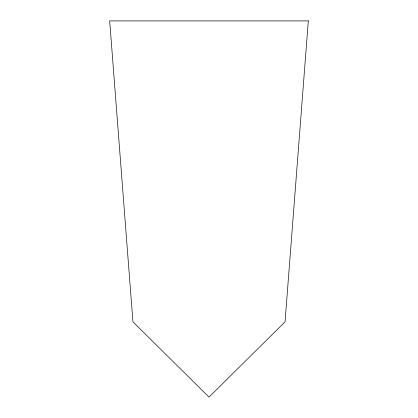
<?xml version="1.0" encoding="UTF-8"?>
<svg xmlns="http://www.w3.org/2000/svg" width="418" height="418" viewBox="0 0 418 418"><rect width="100%" height="100%" fill="white"/><g stroke="black" fill="none" stroke-linecap="round" stroke-linejoin="round"><path stroke-width="0.63" d="M308.317 20.9L285.055 321.86L209 397.1L132.945 321.86L109.683 20.9L308.317 20.9"/></g></svg>
